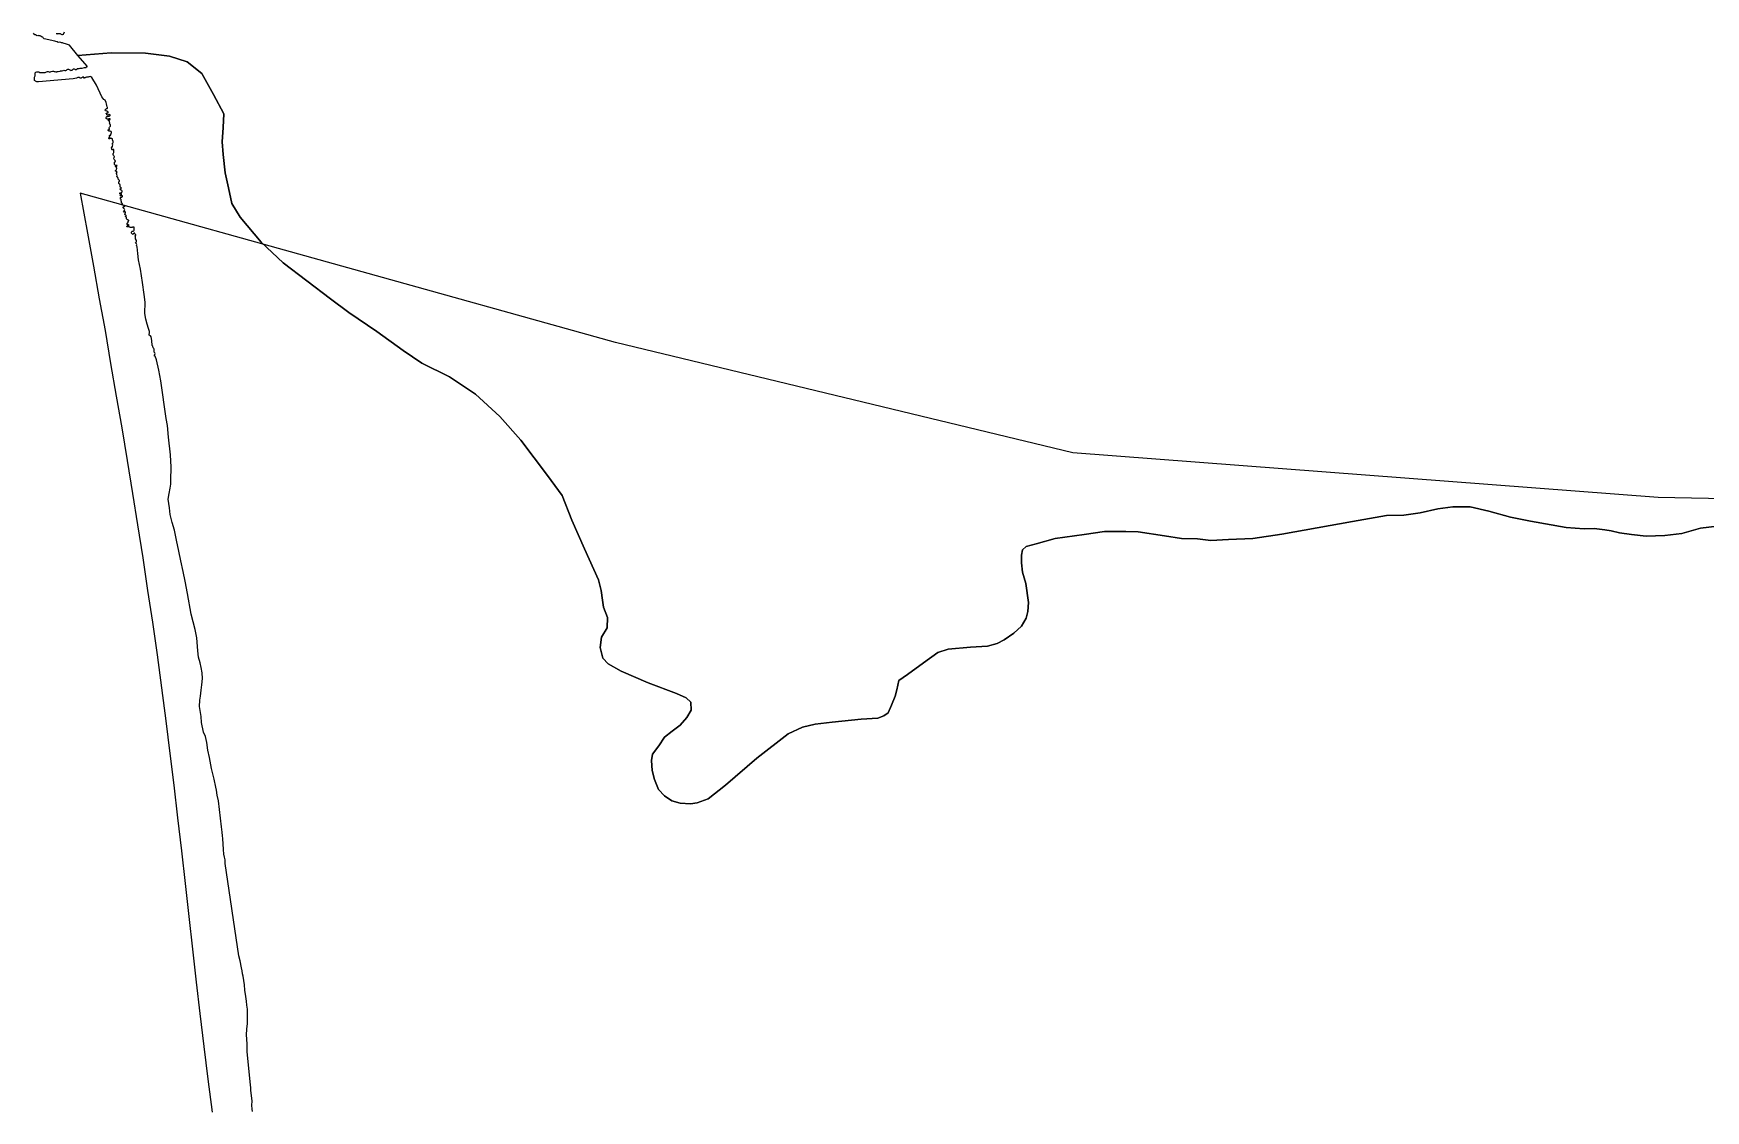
# Model space of a CAD drawing. Header units: metres. Extents: x 245125 to 394351, y 270578 to 4233311.
# Drawn here: x 268966 to 270239, y 4225965 to 4226785 of the extents above; entities that cross this region are included whole.
import ezdxf
from ezdxf.lldxf.tags import DXFTag

# ---------------------------------------------------------------- set-up
doc = ezdxf.new("R2010")
doc.units = ezdxf.units.M
doc.layers.add('ASTOTA', color=7, linetype='Continuous')
tags = doc.linetypes.add('HIDDEN', pattern=[0.375, 0.25, -0.125]).pattern_tags.tags
tags[6:7] = [DXFTag(74, 4), DXFTag(75, 0), DXFTag(340, '0'), DXFTag(46, 1.0), DXFTag(50, 0.0), DXFTag(44, 0.0), DXFTag(45, 0.0)]
tags[4:5] = [DXFTag(74, 4), DXFTag(75, 0), DXFTag(340, '0'), DXFTag(46, 1.0), DXFTag(50, 0.0), DXFTag(44, 0.0), DXFTag(45, 0.0)]

msp = doc.modelspace()

# ---------------------------------------------------------------- linework, layer by layer
at = {"layer": 'ASTOTA', "color": 253, "linetype": 'HIDDEN', "ltscale": 300}
for points in [[(270255.9, 4226411.2), (270234.9, 4226408.5), (270220.6, 4226404.5), (270207.8, 4226403), (270193.4, 4226402.5), (270182.4, 4226403.7), (270173.3, 4226405), (270166.8, 4226406.4), (270162, 4226407.4), (270153.8, 4226408.3), (270146.3, 4226408.1), (270132.7, 4226409), (270105.5, 4226414), (270090.1, 4226416.8), (270073.7, 4226421.4), (270059.4, 4226424.9), (270046.2, 4226424.9), (270034.8, 4226423.2), (270021.4, 4226420.1), (270008.9, 4226418.5), (269995.8, 4226418.2), (269969.8, 4226413.7), (269916, 4226403.9), (269893.9, 4226400.8), (269875.4, 4226399.8), (269862.1, 4226399.2), (269851.8, 4226400.4), (269839.7, 4226400.6), (269826.7, 4226402.6), (269806.6, 4226405.7), (269797.4, 4226406.1), (269781.1, 4226405.9), (269765.7, 4226403.8), (269743.5, 4226400.7), (269729, 4226396.6), (269721.5, 4226394.6), (269718.7, 4226392.1), (269717.8, 4226388), (269717.9, 4226382.1), (269718.6, 4226375.1), (269721.3, 4226366.4), (269723.3, 4226352), (269722.8, 4226345), (269721.4, 4226340.1), (269717.9, 4226333.9), (269712.1, 4226328.5), (269704.8, 4226323.6), (269699.3, 4226320.7), (269692.1, 4226318.7), (269679, 4226318), (269662, 4226316.4), (269654.1, 4226313.8), (269643.3, 4226306), (269631, 4226297.2), (269624.5, 4226292.5), (269622.9, 4226285.4), (269621.8, 4226280.6), (269619, 4226273.9), (269616.4, 4226268.1), (269613, 4226265.7), (269608.6, 4226263.8), (269595.8, 4226263.1), (269573.7, 4226260.8), (269560.7, 4226259.4), (269551.2, 4226257), (269540.3, 4226252.1), (269516.4, 4226233.4), (269492.4, 4226212.9), (269479.2, 4226202.5), (269471, 4226199.5), (269465.8, 4226198.7), (269458.1, 4226199.1), (269451.7, 4226201), (269446.2, 4226204.7), (269441.4, 4226209.7), (269438.5, 4226217.2), (269436.6, 4226224.2), (269436.3, 4226231.7), (269436.9, 4226236.5), (269441.7, 4226242.8), (269446.2, 4226249.4), (269451.8, 4226254), (269458, 4226258.6), (269463.1, 4226264.4), (269466.4, 4226270), (269466.1, 4226276.1), (269462.6, 4226279.5), (269455.2, 4226282.8), (269433.7, 4226290.8), (269413, 4226299.8), (269403.1, 4226305.3), (269399.1, 4226309.6), (269397.2, 4226317.6), (269398.2, 4226325.5), (269402.5, 4226332.6), (269402.7, 4226340.5), (269399.7, 4226348.4), (269398.9, 4226353.7), (269397.8, 4226361), (269395.7, 4226369.3), (269385.1, 4226392.8), (269375.4, 4226414.7), (269368.1, 4226433.3), (269357.1, 4226448.7), (269336.7, 4226475.5), (269320.8, 4226493.5), (269302.2, 4226510.6), (269282.3, 4226523.7), (269261.3, 4226534.1), (269247.2, 4226543.8), (269227.1, 4226558.2), (269205.7, 4226572.8), (269191.7, 4226583.2), (269155.7, 4226610.6), (269138.9, 4226626.3), (269122.9, 4226645.3), (269116.7, 4226655.6), (269114.1, 4226667.5), (269111.5, 4226679.1), (269110, 4226693.1), (269109.3, 4226702.6), (269110, 4226713.6), (269110.6, 4226723.9), (269102.6, 4226738.6), (269093.9, 4226754.6), (269082.6, 4226763.6), (269069.2, 4226767.9), (269050.9, 4226770), (269024.7, 4226770.4), (268999.5, 4226768.3), (268993, 4226776.1), (268990, 4226777.2), (268989.1, 4226777.4), (268988.3, 4226777.7), (268987.7, 4226778), (268987, 4226778.1), (268986.4, 4226778.2), (268985.7, 4226778.4), (268984.5, 4226778.2), (268983.6, 4226778.7), (268982.7, 4226779), (268981.8, 4226779.2), (268973.7, 4226781.1), (268973.2, 4226781.5), (268972.9, 4226781.9), (268972.7, 4226782.2), (268972.2, 4226782.3), (268971.6, 4226782.7), (268971.3, 4226783.1), (268970.8, 4226783.2), (268970.2, 4226783.2), (268969.9, 4226783.2), (268969.6, 4226783.4), (268969.1, 4226783.7), (268968.5, 4226783.4), (268967.9, 4226783.6), (268967.3, 4226784), (268966.6, 4226784.2), (268966.1, 4226784.7), (268965.6, 4226785.4)], [(268982.9, 4226785.2), (268983.3, 4226785), (268983.8, 4226784.9), (268984.2, 4226785), (268984.4, 4226785), (268984.9, 4226785), (268985.3, 4226785.1), (268985.7, 4226785.2), (268986, 4226785.1), (268986.2, 4226784.9), (268986.7, 4226784.5), (268987.3, 4226784.3), (268987.7, 4226784.3), (268988.4, 4226784.7), (268989.2, 4226786.3)], [(269132.5, 4225964.4), (269132.1, 4225966.3), (269132, 4225969.4), (269132.1, 4225972.4), (269131.2, 4225980.7), (269131, 4225982.6), (269130.6, 4225987.2), (269128.4, 4226010.3), (269128.3, 4226016), (269127.8, 4226022.8), (269128.1, 4226027.3), (269128.5, 4226031.5), (269128.6, 4226034.8), (269128.6, 4226042.4), (269128.2, 4226045.4), (269127.8, 4226048.5), (269127.4, 4226052.1), (269126.6, 4226056.8), (269126.2, 4226060.8), (269125.4, 4226067.5), (269124.9, 4226069.3), (269124.4, 4226071.5), (269124.1, 4226073.8), (269123, 4226079.1), (269122.1, 4226082.9), (269111.6, 4226153.3), (269111.5, 4226154.2), (269111.5, 4226156), (269111.1, 4226158.1), (269110.5, 4226160.5), (269110.2, 4226164), (269109.7, 4226172.4), (269109.6, 4226174.3), (269109.3, 4226177.2), (269108.9, 4226181.2), (269106.6, 4226201.1), (269105.6, 4226205.3), (269104.9, 4226209.1), (269104.4, 4226211.4), (269103.3, 4226217.4), (269101.1, 4226225.5), (269099.7, 4226234), (269098.4, 4226239.6), (269097.5, 4226245.5), (269096.5, 4226250), (269095.2, 4226253.2), (269093.6, 4226260.5), (269093.2, 4226265.3), (269092.1, 4226272.7), (269092.2, 4226277.6), (269092.7, 4226280.7), (269093.4, 4226285.3), (269093.7, 4226289.3), (269094.2, 4226294.1), (269094.1, 4226298.4), (269093.4, 4226302.4), (269092.5, 4226306), (269091.4, 4226310.4), (269090.7, 4226315.1), (269090.1, 4226325), (269088.7, 4226331.4), (269085.8, 4226343.2), (269082.9, 4226358.7), (269081.2, 4226368.1), (269079.6, 4226375.6), (269077.9, 4226383.8), (269076.2, 4226391), (269074.6, 4226399.3), (269072.9, 4226407), (269071.2, 4226412.9), (269069.6, 4226418.9), (269069.1, 4226424.1), (269068.3, 4226430.7), (269068.9, 4226435), (269069.6, 4226438.9), (269070.2, 4226442.1), (269070.1, 4226445.1), (269070.4, 4226455.1), (269069.9, 4226464.4), (269068.5, 4226477.7), (269067.7, 4226486.6), (269066.6, 4226492.1), (269062.5, 4226520.8), (269061, 4226528.9), (269059.3, 4226536.6), (269058.2, 4226539.4), (269057.9, 4226539.4), (269057.9, 4226540.3), (269058.2, 4226541.6), (269058, 4226542), (269057.6, 4226542.4), (269057.4, 4226543), (269057.4, 4226543.5), (269057.6, 4226543.9), (269057.5, 4226544.7), (269057.2, 4226545.3), (269056.8, 4226545.9), (269056.5, 4226546.7), (269056.4, 4226547.2), (269056.1, 4226547.6), (269055.7, 4226551.3), (269055.2, 4226554.3), (269054.8, 4226554.9), (269054.1, 4226555.3), (269053.8, 4226555.4), (269053.7, 4226556.5), (269054, 4226557.1), (269053.9, 4226558.3), (269053.1, 4226560.6), (269052.3, 4226563.8), (269051.2, 4226567.7), (269050.3, 4226572), (269050.6, 4226580.7), (269049.9, 4226586.3), (269048.6, 4226595.5), (269047, 4226605.7), (269045.5, 4226612.9), (269045, 4226617.7), (269044.7, 4226622.8), (269044.4, 4226623.2), (269044.2, 4226623.9), (269044.3, 4226624.5), (269044.1, 4226624.9), (269043.6, 4226625.5), (269043.4, 4226625.9), (269043.5, 4226626), (269044.2, 4226626.6), (269044, 4226627), (269044, 4226627.5), (269043.4, 4226628.7), (269043.4, 4226629.4), (269043.2, 4226630.2), (269043.1, 4226630.9), (269043.5, 4226631.5), (269043.5, 4226631.8), (269043.2, 4226632.2), (269042.9, 4226632.6), (269042.7, 4226633), (269042.3, 4226633.1), (269041.9, 4226632.8), (269041.6, 4226632.4), (269041.3, 4226632.2), (269041, 4226632.4), (269040.8, 4226632.7), (269040.6, 4226632.9), (269040.3, 4226633.2), (269040.2, 4226633.6), (269040.2, 4226633.9), (269040.5, 4226634.5), (269040.9, 4226634.6), (269041.2, 4226634.6), (269041.6, 4226634.7), (269042, 4226634.9), (269042.2, 4226635.3), (269042.2, 4226635.9), (269042.4, 4226636.6), (269042.4, 4226637.1), (269042.2, 4226637.6), (269041.6, 4226637.7), (269041.1, 4226637.6), (269040.7, 4226637.4), (269040.2, 4226637.3), (269039.7, 4226637.4), (269039.3, 4226637.4), (269038.9, 4226637.6), (269038.6, 4226637.8), (269038.2, 4226637.9), (269037.7, 4226637.9), (269037.3, 4226637.9), (269036.9, 4226638), (269036.7, 4226638.1), (269036.8, 4226638.5), (269037.1, 4226638.7), (269037.5, 4226638.7), (269037.8, 4226638.9), (269038.4, 4226639.2), (269038.2, 4226639.3), (269037.9, 4226639.4), (269037.5, 4226639.4), (269037.3, 4226639.4), (269036.9, 4226639.8), (269036.9, 4226640.3), (269037, 4226640.6), (269037.1, 4226640.9), (269037.4, 4226641), (269037.6, 4226641.1), (269037.7, 4226641.3), (269037.7, 4226641.6), (269037.7, 4226642), (269037.7, 4226642.2), (269037.8, 4226642.3), (269038, 4226642.4), (269038.2, 4226642.6), (269038.2, 4226642.7), (269038.1, 4226642.9), (269038, 4226642.9), (269037.8, 4226643.1), (269037.6, 4226643.2), (269036.9, 4226643.5), (269036.7, 4226643.7), (269036.4, 4226644.1), (269036.4, 4226644.4), (269036.5, 4226645.2), (269036.3, 4226645.4), (269036.1, 4226645.6), (269035.8, 4226645.8), (269035.8, 4226646), (269036, 4226646), (269036.3, 4226646.2), (269036.3, 4226646.3), (269036.1, 4226646.6), (269036, 4226646.7), (269035.7, 4226646.9), (269035.6, 4226647), (269035.3, 4226647.3), (269035.2, 4226647.6), (269035.4, 4226648), (269035.5, 4226648.3), (269035.8, 4226648.6), (269035.7, 4226649.1), (269035.5, 4226649.3), (269035.2, 4226649.4), (269035, 4226649.5), (269034.4, 4226649.1), (269034.2, 4226649.4), (269034.7, 4226650), (269035, 4226650.4), (269035.1, 4226650.9), (269035, 4226651.4), (269034.8, 4226651.6), (269034.5, 4226651.8), (269034.4, 4226651.9), (269034.1, 4226652.1), (269033.8, 4226652.5), (269033.8, 4226653), (269033.8, 4226653.1), (269033.9, 4226653.1), (269034.1, 4226653.1), (269034.5, 4226653.1), (269035, 4226653.3), (269035.2, 4226653.7), (269035.1, 4226653.9), (269035, 4226654), (269034.8, 4226654), (269034.7, 4226654), (269034.5, 4226653.9), (269034.3, 4226654), (269034, 4226654.3), (269033.7, 4226654.6), (269033.5, 4226654.8), (269033.3, 4226655), (269033.2, 4226655.2), (269033.3, 4226655.4), (269033.3, 4226655.6), (269033, 4226655.8), (269032.9, 4226655.9), (269032.7, 4226656.3), (269032.7, 4226656.8), (269032.7, 4226657.1), (269032.6, 4226657.4), (269032.5, 4226657.5), (269032.4, 4226658), (269032.4, 4226658.2), (269032.4, 4226658.5), (269032.4, 4226658.7), (269032.3, 4226658.8), (269032.2, 4226658.9), (269032.1, 4226658.9), (269032, 4226659), (269031.8, 4226659.2), (269031.8, 4226659.5), (269031.8, 4226659.7), (269031.8, 4226659.9), (269031.9, 4226660.2), (269032.1, 4226660.4), (269032.3, 4226660.4), (269032.5, 4226660.5), (269032.7, 4226660.5), (269033, 4226660.6), (269033.1, 4226660.7), (269033.3, 4226661), (269033.4, 4226661.2), (269033.3, 4226661.5), (269033.1, 4226661.7), (269032.8, 4226661.5), (269032.6, 4226661.5), (269032.3, 4226661.5), (269032, 4226661.5), (269031.8, 4226661.4), (269031.6, 4226661.6), (269031.7, 4226661.8), (269031.8, 4226661.8), (269032.4, 4226662.2), (269032.7, 4226662.5), (269032.6, 4226662.7), (269032.4, 4226662.8), (269032.2, 4226662.8), (269031.8, 4226662.8), (269031.6, 4226662.9), (269031.4, 4226663.1), (269031.4, 4226663.5), (269031.4, 4226663.7), (269031.6, 4226663.8), (269032, 4226663.8), (269032.4, 4226663.8), (269032.8, 4226663.9), (269033, 4226664.3), (269033.1, 4226664.7), (269033.1, 4226665.2), (269032.9, 4226665.5), (269032.8, 4226665.6), (269032.5, 4226665.8), (269032.3, 4226665.9), (269032, 4226666), (269031.5, 4226666.6), (269031.6, 4226666.8), (269031.7, 4226666.9), (269031.9, 4226666.9), (269032.3, 4226667.1), (269032.5, 4226667.3), (269032.6, 4226667.4), (269032.4, 4226667.7), (269032.2, 4226667.8), (269031.8, 4226667.9), (269031.9, 4226668.4), (269031.7, 4226668.5), (269031.6, 4226668.8), (269031.7, 4226669.4), (269031.6, 4226669.7), (269031.6, 4226670), (269031.3, 4226670.3), (269030.9, 4226670.4), (269030.6, 4226670.8), (269030.5, 4226671), (269030.5, 4226671.8), (269030.7, 4226672.1), (269030.9, 4226672.4), (269031.2, 4226672.8), (269031.1, 4226673.2), (269030.9, 4226673.5), (269030.7, 4226673.8), (269030.3, 4226674), (269030, 4226674.3), (269030, 4226674.8), (269030, 4226675.3), (269029.7, 4226675.6), (269029.5, 4226675.7), (269029.2, 4226676.2), (269029.3, 4226676.9), (269029.3, 4226677.1), (269029.1, 4226677.5), (269029, 4226677.9), (269028.8, 4226678.3), (269028.8, 4226678.8), (269029.3, 4226679.5), (269029.2, 4226679.7), (269029, 4226679.9), (269028.6, 4226680.1), (269028.4, 4226680.2), (269028.2, 4226680.4), (269028, 4226680.7), (269028.2, 4226680.9), (269028.5, 4226681.1), (269028.8, 4226681.2), (269028.9, 4226681.5), (269028.9, 4226681.9), (269028.9, 4226682.2), (269029.1, 4226682.4), (269029.1, 4226682.6), (269028.9, 4226682.9), (269028.8, 4226683.2), (269028.5, 4226683.4), (269028.3, 4226683.5), (269028.1, 4226683.7), (269028.2, 4226683.8), (269028.7, 4226684), (269028.9, 4226684.1), (269029.1, 4226684.2), (269029.3, 4226684.5), (269029.3, 4226684.5), (269029, 4226684.6), (269028.8, 4226684.5), (269028.6, 4226684.5), (269028.4, 4226684.6), (269028, 4226684.7), (269027.3, 4226685.3), (269027.3, 4226685.8), (269027.3, 4226686.2), (269027.2, 4226686.8), (269027.3, 4226687.1), (269027.6, 4226687.3), (269027.9, 4226687.3), (269028.1, 4226687.7), (269027.8, 4226688.4), (269027.6, 4226688.7), (269027.1, 4226689.2), (269026.8, 4226689.7), (269027.1, 4226690.7), (269027.3, 4226691.4), (269027.1, 4226691.8), (269026.8, 4226692.1), (269026.5, 4226692.4), (269026.4, 4226692.6), (269026.3, 4226692.9), (269026.3, 4226693.6), (269026.4, 4226693.8), (269026.6, 4226694.1), (269026.8, 4226694.6), (269026.7, 4226694.8), (269026.7, 4226694.9), (269026.8, 4226695.3), (269026.8, 4226695.6), (269026.8, 4226696.1), (269026.7, 4226696.7), (269026.6, 4226696.8), (269026.4, 4226696.9), (269026.2, 4226696.8), (269026, 4226696.6), (269025.7, 4226696.6), (269025.5, 4226696.6), (269025.3, 4226696.7), (269025.2, 4226697), (269025.2, 4226697.4), (269025.2, 4226697.5), (269025, 4226697.7), (269025.1, 4226698.1), (269025.5, 4226698.7), (269025.8, 4226698.9), (269025.9, 4226699.3), (269026.1, 4226700.4), (269025.9, 4226700.7), (269025.5, 4226701.2), (269026, 4226701.7), (269026.4, 4226702), (269026.4, 4226702.4), (269026.3, 4226703), (269026.1, 4226703.6), (269025.9, 4226704), (269025.9, 4226704.4), (269025.8, 4226704.7), (269025.7, 4226705), (269025.3, 4226705.2), (269025, 4226705.2), (269024.3, 4226705.1), (269023.9, 4226705.1), (269023.6, 4226704.9), (269023.3, 4226704.9), (269023.1, 4226705), (269022.9, 4226705.2), (269022.8, 4226705.5), (269023, 4226705.7), (269023.3, 4226705.9), (269023.4, 4226705.9), (269023.7, 4226706.2), (269023.7, 4226706.3), (269023.8, 4226706.5), (269023.6, 4226706.7), (269023.5, 4226706.9), (269023.4, 4226707), (269023.3, 4226707.1), (269023.3, 4226707.3), (269023.4, 4226707.5), (269023.5, 4226707.6), (269023.8, 4226707.6), (269024, 4226707.7), (269024.3, 4226707.6), (269024.5, 4226707.6), (269024.6, 4226707.9), (269024.6, 4226708.2), (269024.7, 4226708.9), (269024.9, 4226709.2), (269025, 4226709.5), (269025.1, 4226709.8), (269025, 4226710.1), (269024.8, 4226710.4), (269024.5, 4226710.6), (269024.1, 4226710.7), (269023.8, 4226710.8), (269023.5, 4226710.8), (269023.3, 4226710.8), (269023.1, 4226710.8), (269023, 4226710.9), (269022.8, 4226711.1), (269022.5, 4226711.3), (269022.4, 4226711.6), (269022.6, 4226711.7), (269022.9, 4226711.9), (269023.1, 4226712), (269023.2, 4226712.1), (269023.5, 4226712.3), (269023.6, 4226712.5), (269023.4, 4226712.7), (269023.3, 4226712.9), (269023.2, 4226713), (269023.2, 4226713.4), (269023.5, 4226713.9), (269023.7, 4226714), (269024, 4226714.3), (269024.2, 4226714.5), (269024.3, 4226715.2), (269024.3, 4226715.4), (269024.2, 4226715.6), (269024.1, 4226715.8), (269023.9, 4226716.1), (269023.8, 4226716.2), (269023.6, 4226716.5), (269023.7, 4226716.7), (269023.8, 4226716.9), (269023.8, 4226717.2), (269023.6, 4226717.6), (269023.5, 4226717.9), (269023.4, 4226718.1), (269023.3, 4226718.4), (269023, 4226718.6), (269022.8, 4226718.6), (269022.7, 4226718.7), (269022.7, 4226719.3), (269022.8, 4226719.4), (269023, 4226719.3), (269023.3, 4226719.2), (269023.6, 4226719.1), (269023.8, 4226719.3), (269024.1, 4226719.8), (269024.1, 4226720), (269024, 4226720.1), (269023.9, 4226720.2), (269023.6, 4226720.2), (269023.5, 4226720.2), (269023.2, 4226720.1), (269022.9, 4226720.1), (269022.6, 4226720), (269022.4, 4226720), (269022.2, 4226719.9), (269021.9, 4226720), (269021.7, 4226720), (269021.5, 4226720.1), (269021.4, 4226720.1), (269021.1, 4226720.4), (269021, 4226720.5), (269020.9, 4226720.8), (269020.8, 4226721.1), (269021.2, 4226721.6), (269021.3, 4226721.7), (269021.6, 4226721.8), (269022.1, 4226721.9), (269022.6, 4226722.1), (269022.9, 4226722.1), (269023.3, 4226722.2), (269023.7, 4226722.4), (269023.9, 4226722.6), (269024.1, 4226723), (269024, 4226723.2), (269023.7, 4226723.3), (269023.3, 4226723.4), (269023, 4226723.3), (269022.7, 4226723.2), (269022.3, 4226723), (269021.9, 4226723), (269021.6, 4226723.2), (269021.5, 4226723.4), (269021.5, 4226723.6), (269021.7, 4226723.7), (269021.6, 4226723.8), (269021.3, 4226723.9), (269021.1, 4226724.1), (269021.1, 4226724.4), (269021.2, 4226724.4), (269021.5, 4226724.5), (269021.8, 4226724.6), (269022.2, 4226724.7), (269022.4, 4226724.8), (269022.5, 4226724.9), (269022.4, 4226725.1), (269022.2, 4226725.6), (269021.9, 4226725.8), (269021.5, 4226726), (269021.1, 4226726.2), (269020.5, 4226726.3), (269020.2, 4226726.7), (269020.3, 4226727.1), (269020.7, 4226727.6), (269021, 4226727.7), (269021.3, 4226727.9), (269021.7, 4226728), (269022, 4226728.2), (269022.1, 4226728.8), (269021.8, 4226729.4), (269021.4, 4226730.3), (269021.2, 4226731.6), (269020.9, 4226732.6), (269020.1, 4226734.3), (269019.3, 4226734.9), (269017.8, 4226736.9), (269013.6, 4226745.8), (269010, 4226751.7), (269009.3, 4226752.2), (269008.7, 4226752.4), (269008.1, 4226752.2), (269007.7, 4226752.2), (269007.4, 4226751.9), (269006.9, 4226751.8), (269006.4, 4226751.9), (269005.9, 4226751.9), (269005.5, 4226751.7), (269005.2, 4226751.5), (269005.1, 4226751.4), (269004.9, 4226751.4), (269004.5, 4226751.3), (269004.2, 4226751.1), (269003.9, 4226751.1), (269004, 4226751.6), (269004.1, 4226751.8), (269003.9, 4226751.8), (269003.4, 4226751.8), (269003, 4226751.9), (269002.7, 4226751.6), (269002.3, 4226751.3), (269002, 4226751.1), (269001.5, 4226751.1), (269001.1, 4226751.2), (269000.5, 4226751.6), (269000.1, 4226751.7), (268999.4, 4226751.6), (268998.3, 4226751.2), (268995.8, 4226750.7), (268969.5, 4226748.3), (268969.2, 4226748.2), (268968.8, 4226748.2), (268968.2, 4226748.4), (268967.7, 4226748.6), (268967.3, 4226748.7), (268966.8, 4226749), (268966.5, 4226749.3), (268966.3, 4226749.9), (268966.3, 4226750.2), (268966.3, 4226750.9), (268966.4, 4226751.8), (268966.7, 4226752.4), (268966.8, 4226752.8), (268966.9, 4226753.3), (268966.9, 4226753.8), (268966.8, 4226754.5), (268967, 4226755.2), (268967.5, 4226755.7), (268968.3, 4226756), (268969.1, 4226755.9), (268969.3, 4226755.9), (268969.6, 4226755.8), (268969.9, 4226755.6), (268970.2, 4226755.5), (268970.4, 4226755.5), (268970.7, 4226755.5), (268971.2, 4226755.5), (268971.8, 4226755.5), (268972.3, 4226755.5), (268972.5, 4226755.5), (268973, 4226755.5), (268973.3, 4226755.5), (268973.8, 4226755.4), (268974.6, 4226755.5), (268975.1, 4226755.7), (268975.6, 4226755.9), (268976.2, 4226756.1), (268976.9, 4226756.2), (268977.6, 4226755.9), (268977.9, 4226755.7), (268978.6, 4226755.8), (268979, 4226756.2), (268980.1, 4226756.4), (268980.8, 4226756.3), (268981.4, 4226756.2), (268982, 4226756.2), (268982.7, 4226756), (268983.3, 4226755.9), (268983.7, 4226756.1), (268984.5, 4226756.1), (268985.9, 4226756.4), (268986.3, 4226756.6), (268986.8, 4226756.7), (268987.5, 4226756.8), (268988.2, 4226756.9), (268988.8, 4226757.1), (268989.5, 4226756.9), (268990.2, 4226757), (268990.9, 4226757.3), (268991.2, 4226757.6), (268991.8, 4226757.9), (268992.2, 4226757.9), (268992.7, 4226757.8), (268993.2, 4226757.5), (268993.8, 4226757.1), (268993.9, 4226757), (268994.7, 4226757.2), (268995.2, 4226757.3), (268995.7, 4226757.7), (268996.1, 4226758.1), (268996.7, 4226758.1), (268997, 4226757.9), (268997.5, 4226757.8), (268998.2, 4226757.8), (268998.9, 4226758.1), (268999.1, 4226758.4), (268999.8, 4226758.4), (269000.4, 4226758.5), (269001.1, 4226758.7), (269001.8, 4226758.6), (269002.4, 4226758.7), (269002.7, 4226758.7), (269004.6, 4226759.2), (269005.4, 4226759.2), (269005.6, 4226759.3), (269005.7, 4226759.3), (269006.1, 4226759.7), (269006.7, 4226759.9), (268999.5, 4226768.3), (269024.7, 4226770.4), (269050.9, 4226770), (269069.2, 4226767.9), (269082.6, 4226763.6), (269093.9, 4226754.6), (269102.6, 4226738.6), (269110.6, 4226723.9), (269110, 4226713.6), (269109.3, 4226702.6), (269110, 4226693.1), (269111.5, 4226679.1), (269114.1, 4226667.5), (269116.7, 4226655.6), (269122.9, 4226645.3), (269138.9, 4226626.3), (269155.7, 4226610.6), (269191.7, 4226583.2), (269205.7, 4226572.8), (269227.1, 4226558.2), (269247.2, 4226543.8), (269261.3, 4226534.1), (269282.3, 4226523.7), (269302.2, 4226510.6), (269320.8, 4226493.5), (269336.7, 4226475.5), (269357.1, 4226448.7), (269368.1, 4226433.3), (269375.4, 4226414.7), (269385.1, 4226392.8), (269395.7, 4226369.3), (269397.8, 4226361), (269398.9, 4226353.7), (269399.7, 4226348.4), (269402.7, 4226340.5), (269402.5, 4226332.6), (269398.2, 4226325.5), (269397.2, 4226317.6), (269399.1, 4226309.6), (269403.1, 4226305.3), (269413, 4226299.8), (269433.7, 4226290.8), (269455.2, 4226282.8), (269462.6, 4226279.5), (269466.1, 4226276.1), (269466.4, 4226270), (269463.1, 4226264.4), (269458, 4226258.6), (269451.8, 4226254), (269446.2, 4226249.4), (269441.7, 4226242.8), (269436.9, 4226236.5), (269436.3, 4226231.7), (269436.6, 4226224.2), (269438.5, 4226217.2), (269441.4, 4226209.7), (269446.2, 4226204.7), (269451.7, 4226201), (269458.1, 4226199.1), (269465.8, 4226198.7), (269471, 4226199.5), (269479.2, 4226202.5), (269492.4, 4226212.9), (269516.4, 4226233.4), (269540.3, 4226252.1), (269551.2, 4226257), (269560.7, 4226259.4), (269573.7, 4226260.8), (269595.8, 4226263.1), (269608.6, 4226263.8), (269613, 4226265.7), (269616.4, 4226268.1), (269619, 4226273.9), (269621.8, 4226280.6), (269622.9, 4226285.4), (269624.5, 4226292.5), (269631, 4226297.2), (269643.3, 4226306), (269654.1, 4226313.8), (269662, 4226316.4), (269679, 4226318), (269692.1, 4226318.7), (269699.3, 4226320.7), (269704.8, 4226323.6), (269712.1, 4226328.5), (269717.9, 4226333.9), (269721.4, 4226340.1), (269722.8, 4226345), (269723.3, 4226352), (269721.3, 4226366.4), (269718.6, 4226375.1), (269717.9, 4226382.1), (269717.8, 4226388), (269718.7, 4226392.1), (269721.5, 4226394.6), (269729, 4226396.6), (269743.5, 4226400.7), (269765.7, 4226403.8), (269781.1, 4226405.9), (269797.4, 4226406.1), (269806.6, 4226405.7), (269826.7, 4226402.6), (269839.7, 4226400.6), (269851.8, 4226400.4), (269862.1, 4226399.2), (269875.4, 4226399.8), (269893.9, 4226400.8), (269916, 4226403.9), (269969.8, 4226413.7), (269995.8, 4226418.2), (270008.9, 4226418.5), (270021.4, 4226420.1), (270034.8, 4226423.2), (270046.2, 4226424.9), (270059.4, 4226424.9), (270073.7, 4226421.4), (270090.1, 4226416.8), (270105.5, 4226414), (270132.7, 4226409), (270146.3, 4226408.1), (270153.8, 4226408.3), (270162, 4226407.4), (270166.8, 4226406.4), (270173.3, 4226405), (270182.4, 4226403.7), (270193.4, 4226402.5), (270207.8, 4226403), (270220.6, 4226404.5), (270234.9, 4226408.5), (270255.9, 4226411.2)], [(270648.8, 4226423), (270202.5, 4226432), (269756.9, 4226466), (269408.7, 4226550), (269001.1, 4226663.5), (269006.8, 4226633), (269011.3, 4226608), (269015.7, 4226583), (269020.1, 4226559), (269024.4, 4226534), (269028.7, 4226509), (269032.8, 4226485), (269036.9, 4226460), (269041, 4226435), (269044.9, 4226411), (269048.8, 4226386), (269052.5, 4226361), (269056.2, 4226337), (269059.7, 4226312), (269063.1, 4226287), (269066.4, 4226262), (269069.5, 4226237), (269072.5, 4226213), (269075.4, 4226188), (269078.3, 4226163), (269081.1, 4226138), (269083.9, 4226113), (269086.7, 4226088), (269089.5, 4226063), (269092.4, 4226039), (269095.3, 4226014), (269098.4, 4225989), (269101.6, 4225964)]]:
    msp.add_lwpolyline(points, dxfattribs=at)

doc.saveas('drawing.dxf')
